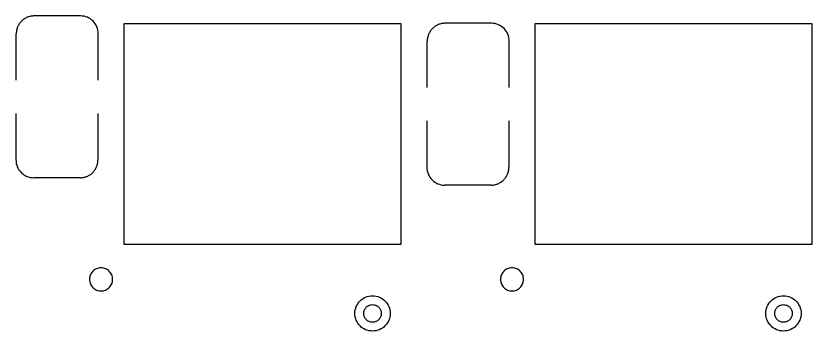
# Model space of a CAD drawing. Header units: millimetres. Extents: x -140 to 0, y -30 to 30.
# Drawn here: x -48.08 to -34.3, y -14.58 to -9.14 of the extents above; entities that cross this region are included whole.
import ezdxf

# ---------------------------------------------------------------- set-up
doc = ezdxf.new("R2010")
doc.units = ezdxf.units.MM
doc.linetypes.add('CENTERX2', pattern=[20.32, 12.7, -2.54, 2.54, -2.54])

msp = doc.modelspace()

# ---------------------------------------------------------------- linework, layer by layer
at = {"color": 7, "linetype": 'CENTERX2'}
for p, q in [((-46.965, -9.136), (-47.765, -9.136)), ((-41.415, -9.271), (-46.215, -9.271)), ((-46.215, -9.271), (-46.215, -9.776)), ((-41.415, -13.081), (-41.415, -9.271)), ((-39.853, -9.263), (-40.653, -9.263)), ((-34.303, -9.271), (-39.103, -9.271)), ((-39.103, -9.271), (-39.103, -9.776)), ((-34.303, -13.081), (-34.303, -9.271)), ((-48.075, -10.245), (-48.075, -9.445)), ((-46.656, -10.245), (-46.656, -9.445)), ((-40.963, -10.372), (-40.963, -9.572)), ((-39.544, -10.372), (-39.544, -9.572)), ((-46.215, -9.776), (-46.215, -13.081)), ((-39.103, -9.776), (-39.103, -13.081)), ((-48.081, -10.821), (-48.081, -11.621)), ((-46.661, -10.821), (-46.661, -11.621)), ((-40.969, -10.948), (-40.969, -11.748)), ((-39.549, -10.948), (-39.549, -11.748)), ((-46.971, -11.931), (-47.771, -11.931)), ((-39.859, -12.058), (-40.659, -12.058)), ((-46.215, -13.081), (-41.415, -13.081)), ((-39.103, -13.081), (-34.303, -13.081))]:
    msp.add_line(p, q, dxfattribs=at)
for centre, radius in [((-41.91, -14.275), 0.305), ((-34.798, -14.275), 0.305), ((-41.91, -14.275), 0.152), ((-34.798, -14.275), 0.152)]:
    msp.add_circle(centre, radius, dxfattribs=at)
for centre, radius, start, end in [((-47.765, -9.445), 0.31, 89.9953, 180), ((-46.965, -9.445), 0.31, 0, 90), ((-40.653, -9.572), 0.31, 89.9953, 180), ((-39.853, -9.572), 0.31, 0, 90), ((-47.771, -11.621), 0.31, 180, 270), ((-46.971, -11.621), 0.31, 269.9953, 360), ((-40.659, -11.748), 0.31, 180, 270), ((-39.859, -11.748), 0.31, 269.9953, 360), ((-46.608, -13.687), 0.2, 90.3638, 89.6362), ((-39.496, -13.687), 0.2, 90.3638, 89.6362)]:
    msp.add_arc(centre, radius, start, end, dxfattribs=at)

doc.saveas('drawing.dxf')
